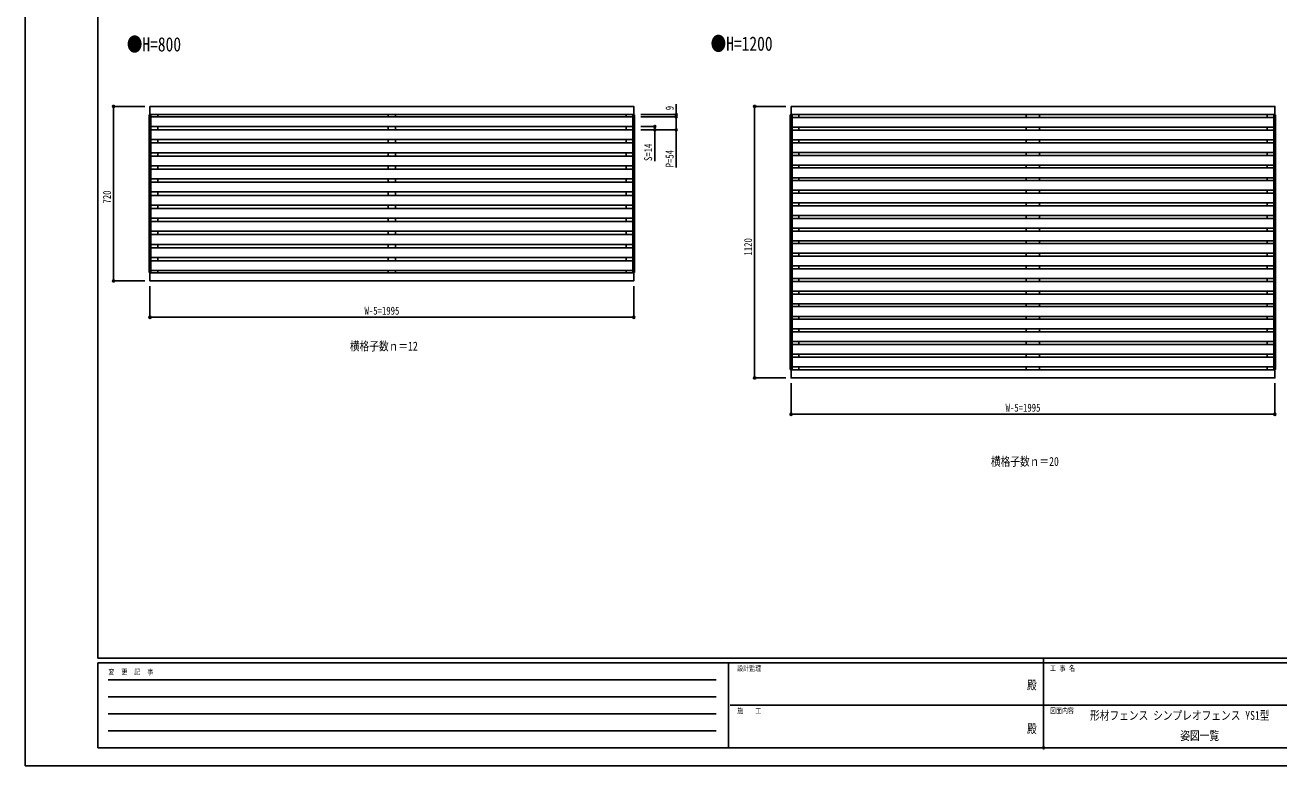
# Model space of a CAD drawing. Units: millimetres, scale not verified. Extents: x -4205 to 4205, y -2970 to 2970.
# Drawn here: x -4205 to 965, y -2970 to 85 of the extents above; entities that cross this region are included whole.
import ezdxf
from ezdxf.enums import TextEntityAlignment as Align

# ---------------------------------------------------------------- set-up
doc = ezdxf.new("R2010")
doc.units = ezdxf.units.MM
doc.header["$LTSCALE"] = 16
doc.header["$PDMODE"] = 32
doc.header["$PDSIZE"] = 8
for name, color, linetype in [('0-1_USER1', 3, 'Continuous'), ('0-2_YKK_A1', 4, 'Continuous'), ('0-3_YKK_D', 6, 'Continuous'), ('0-4_YKK_ZWAK', 7, 'Continuous')]:
    doc.layers.add(name, color=color, linetype=linetype)
doc.styles.add('ＭＳ ゴシック', font='')
doc.styles.get('ＭＳ ゴシック').set_extended_font_data('MS Gothic')

msp = doc.modelspace()

# ---------------------------------------------------------------- linework, layer by layer
at = {"layer": '0-2_YKK_A1'}
for p, q in [((-3693.17, -284.38), (-3685.97, -284.38)), ((-3693.17, -284.38), (-3693.17, -935.38)), ((-3690.97, -284.38), (-3690.97, -935.38)), ((-3687.97, -283.88), (-3687.97, -284.38)), ((-1698.97, -292.88), (-3685.97, -292.88)), ((-3657.97, -292.88), (-3657.97, -283.88)), ((-2707.47, -292.88), (-2707.47, -283.88)), ((-2677.47, -292.88), (-2677.47, -283.88)), ((-1726.97, -292.88), (-1726.97, -283.88)), ((-1691.77, -284.38), (-1698.97, -284.38)), ((-1696.97, -283.88), (-1696.97, -284.38)), ((-1693.97, -284.38), (-1693.97, -935.38)), ((-1691.77, -284.38), (-1691.77, -935.38)), ((-1049.81, -284.38), (-1042.61, -284.38)), ((-1049.81, -284.38), (-1049.81, -1335.38)), ((-1047.61, -284.38), (-1047.61, -1335.38)), ((-1044.61, -283.88), (-1044.61, -284.38)), ((944.39, -295.88), (-1042.61, -295.88)), ((-1014.61, -295.88), (-1014.61, -283.88)), ((-76.61, -295.88), (-76.61, -283.88)), ((-21.61, -295.88), (-21.61, -283.88)), ((916.39, -295.88), (916.39, -283.88)), ((951.59, -284.38), (944.39, -284.38)), ((946.39, -283.88), (946.39, -284.38)), ((949.39, -284.38), (949.39, -1335.38)), ((951.59, -284.38), (951.59, -1335.38)), ((-1698.97, -332.88), (-3685.97, -332.88)), ((-1698.97, -346.88), (-3685.97, -346.88)), ((-3657.97, -346.88), (-3657.97, -332.88)), ((-2707.47, -346.88), (-2707.47, -332.88)), ((-2677.47, -346.88), (-2677.47, -332.88)), ((-1726.97, -346.88), (-1726.97, -332.88)), ((944.39, -335.88), (-1042.61, -335.88)), ((944.39, -347.88), (-1042.61, -347.88)), ((-1014.61, -347.88), (-1014.61, -335.88)), ((-76.61, -347.88), (-76.61, -335.88)), ((-21.61, -347.88), (-21.61, -335.88)), ((916.39, -347.88), (916.39, -335.88)), ((-1698.97, -386.88), (-3685.97, -386.88)), ((-1698.97, -400.88), (-3685.97, -400.88)), ((-3657.97, -400.88), (-3657.97, -386.88)), ((-2707.47, -400.88), (-2707.47, -386.88)), ((-2677.47, -400.88), (-2677.47, -386.88)), ((-1726.97, -400.88), (-1726.97, -386.88)), ((944.39, -387.88), (-1042.61, -387.88)), ((944.39, -399.88), (-1042.61, -399.88)), ((-1014.61, -399.88), (-1014.61, -387.88)), ((-76.61, -399.88), (-76.61, -387.88)), ((-21.61, -399.88), (-21.61, -387.88)), ((916.39, -399.88), (916.39, -387.88)), ((-1698.97, -440.88), (-3685.97, -440.88)), ((-1698.97, -454.88), (-3685.97, -454.88)), ((-3657.97, -454.88), (-3657.97, -440.88)), ((-2707.47, -454.88), (-2707.47, -440.88)), ((-2677.47, -454.88), (-2677.47, -440.88)), ((-1726.97, -454.88), (-1726.97, -440.88)), ((944.39, -439.88), (-1042.61, -439.88)), ((944.39, -451.88), (-1042.61, -451.88)), ((-1014.61, -451.88), (-1014.61, -439.88)), ((-76.61, -451.88), (-76.61, -439.88)), ((-21.61, -451.88), (-21.61, -439.88)), ((916.39, -451.88), (916.39, -439.88)), ((-1698.97, -494.88), (-3685.97, -494.88)), ((-1698.97, -508.88), (-3685.97, -508.88)), ((-3657.97, -508.88), (-3657.97, -494.88)), ((-2707.47, -508.88), (-2707.47, -494.88)), ((-2677.47, -508.88), (-2677.47, -494.88)), ((-1726.97, -508.88), (-1726.97, -494.88)), ((944.39, -491.88), (-1042.61, -491.88)), ((944.39, -503.88), (-1042.61, -503.88)), ((-1014.61, -503.88), (-1014.61, -491.88)), ((-76.61, -503.88), (-76.61, -491.88)), ((-21.61, -503.88), (-21.61, -491.88)), ((916.39, -503.88), (916.39, -491.88)), ((-1698.97, -548.88), (-3685.97, -548.88)), ((-1698.97, -562.88), (-3685.97, -562.88)), ((-3657.97, -562.88), (-3657.97, -548.88)), ((-2707.47, -562.88), (-2707.47, -548.88)), ((-2677.47, -562.88), (-2677.47, -548.88)), ((-1726.97, -562.88), (-1726.97, -548.88)), ((944.39, -543.88), (-1042.61, -543.88)), ((944.39, -555.88), (-1042.61, -555.88)), ((-1014.61, -555.88), (-1014.61, -543.88)), ((-76.61, -555.88), (-76.61, -543.88)), ((-21.61, -555.88), (-21.61, -543.88)), ((916.39, -555.88), (916.39, -543.88)), ((-1698.97, -602.88), (-3685.97, -602.88)), ((-1698.97, -616.88), (-3685.97, -616.88)), ((-3657.97, -616.88), (-3657.97, -602.88)), ((-2707.47, -616.88), (-2707.47, -602.88)), ((-2677.47, -616.88), (-2677.47, -602.88)), ((-1726.97, -616.88), (-1726.97, -602.88)), ((944.39, -595.88), (-1042.61, -595.88)), ((944.39, -607.88), (-1042.61, -607.88)), ((-1014.61, -607.88), (-1014.61, -595.88)), ((-76.61, -607.88), (-76.61, -595.88)), ((-21.61, -607.88), (-21.61, -595.88)), ((916.39, -607.88), (916.39, -595.88)), ((-1698.97, -656.88), (-3685.97, -656.88)), ((-1698.97, -670.88), (-3685.97, -670.88)), ((-3657.97, -670.88), (-3657.97, -656.88)), ((-2707.47, -670.88), (-2707.47, -656.88)), ((-2677.47, -670.88), (-2677.47, -656.88)), ((-1726.97, -670.88), (-1726.97, -656.88)), ((944.39, -647.88), (-1042.61, -647.88)), ((944.39, -659.88), (-1042.61, -659.88)), ((-1014.61, -659.88), (-1014.61, -647.88)), ((-76.61, -659.88), (-76.61, -647.88)), ((-21.61, -659.88), (-21.61, -647.88)), ((916.39, -659.88), (916.39, -647.88)), ((-1698.97, -710.88), (-3685.97, -710.88)), ((-3657.97, -724.88), (-3657.97, -710.88)), ((-2707.47, -724.88), (-2707.47, -710.88)), ((-2677.47, -724.88), (-2677.47, -710.88)), ((-1726.97, -724.88), (-1726.97, -710.88)), ((944.39, -699.88), (-1042.61, -699.88)), ((944.39, -711.88), (-1042.61, -711.88)), ((-1014.61, -711.88), (-1014.61, -699.88)), ((-76.61, -711.88), (-76.61, -699.88)), ((-21.61, -711.88), (-21.61, -699.88)), ((916.39, -711.88), (916.39, -699.88)), ((-1698.97, -724.88), (-3685.97, -724.88)), ((-1698.97, -764.88), (-3685.97, -764.88)), ((-3657.97, -778.88), (-3657.97, -764.88)), ((-2707.47, -778.88), (-2707.47, -764.88)), ((-2677.47, -778.88), (-2677.47, -764.88)), ((-1726.97, -778.88), (-1726.97, -764.88)), ((944.39, -751.88), (-1042.61, -751.88)), ((944.39, -763.88), (-1042.61, -763.88)), ((-1014.61, -763.88), (-1014.61, -751.88)), ((-76.61, -763.88), (-76.61, -751.88)), ((-21.61, -763.88), (-21.61, -751.88)), ((916.39, -763.88), (916.39, -751.88)), ((-1698.97, -778.88), (-3685.97, -778.88)), ((-1698.97, -818.88), (-3685.97, -818.88)), ((-3657.97, -832.88), (-3657.97, -818.88)), ((-2707.47, -832.88), (-2707.47, -818.88)), ((-2677.47, -832.88), (-2677.47, -818.88)), ((-1726.97, -832.88), (-1726.97, -818.88)), ((944.39, -803.88), (-1042.61, -803.88)), ((944.39, -815.88), (-1042.61, -815.88)), ((-1014.61, -815.88), (-1014.61, -803.88)), ((-76.61, -815.88), (-76.61, -803.88)), ((-21.61, -815.88), (-21.61, -803.88)), ((916.39, -815.88), (916.39, -803.88)), ((-1698.97, -832.88), (-3685.97, -832.88)), ((-1698.97, -872.88), (-3685.97, -872.88)), ((-3657.97, -886.88), (-3657.97, -872.88)), ((-2707.47, -886.88), (-2707.47, -872.88)), ((-2677.47, -886.88), (-2677.47, -872.88)), ((-1726.97, -886.88), (-1726.97, -872.88)), ((944.39, -855.88), (-1042.61, -855.88)), ((944.39, -867.88), (-1042.61, -867.88)), ((-1014.61, -867.88), (-1014.61, -855.88)), ((-76.61, -867.88), (-76.61, -855.88)), ((-21.61, -867.88), (-21.61, -855.88)), ((916.39, -867.88), (916.39, -855.88)), ((-1698.97, -886.88), (-3685.97, -886.88)), ((-1698.97, -926.88), (-3685.97, -926.88)), ((-3657.97, -935.88), (-3657.97, -926.88)), ((-2707.47, -935.88), (-2707.47, -926.88)), ((-2677.47, -935.88), (-2677.47, -926.88)), ((-1726.97, -935.88), (-1726.97, -926.88)), ((944.39, -907.88), (-1042.61, -907.88)), ((944.39, -919.88), (-1042.61, -919.88)), ((-1014.61, -919.88), (-1014.61, -907.88)), ((-76.61, -919.88), (-76.61, -907.88)), ((-21.61, -919.88), (-21.61, -907.88)), ((916.39, -919.88), (916.39, -907.88)), ((-3687.97, -935.38), (-3687.97, -935.88)), ((-1696.97, -935.38), (-1696.97, -935.88)), ((944.39, -959.88), (-1042.61, -959.88)), ((944.39, -971.88), (-1042.61, -971.88)), ((-1014.61, -971.88), (-1014.61, -959.88)), ((-76.61, -971.88), (-76.61, -959.88)), ((-21.61, -971.88), (-21.61, -959.88)), ((916.39, -971.88), (916.39, -959.88)), ((944.39, -1011.88), (-1042.61, -1011.88)), ((944.39, -1023.88), (-1042.61, -1023.88)), ((-1014.61, -1023.88), (-1014.61, -1011.88)), ((-76.61, -1023.88), (-76.61, -1011.88)), ((-21.61, -1023.88), (-21.61, -1011.88)), ((916.39, -1023.88), (916.39, -1011.88)), ((944.39, -1063.88), (-1042.61, -1063.88)), ((944.39, -1075.88), (-1042.61, -1075.88)), ((-1014.61, -1075.88), (-1014.61, -1063.88)), ((-76.61, -1075.88), (-76.61, -1063.88)), ((-21.61, -1075.88), (-21.61, -1063.88)), ((916.39, -1075.88), (916.39, -1063.88)), ((944.39, -1115.88), (-1042.61, -1115.88)), ((944.39, -1127.88), (-1042.61, -1127.88)), ((-1014.61, -1127.88), (-1014.61, -1115.88)), ((-76.61, -1127.88), (-76.61, -1115.88)), ((-21.61, -1127.88), (-21.61, -1115.88)), ((916.39, -1127.88), (916.39, -1115.88)), ((944.39, -1167.88), (-1042.61, -1167.88)), ((944.39, -1179.88), (-1042.61, -1179.88)), ((-1014.61, -1179.88), (-1014.61, -1167.88)), ((-76.61, -1179.88), (-76.61, -1167.88)), ((-21.61, -1179.88), (-21.61, -1167.88)), ((916.39, -1179.88), (916.39, -1167.88)), ((944.39, -1219.88), (-1042.61, -1219.88)), ((944.39, -1231.88), (-1042.61, -1231.88)), ((-1014.61, -1231.88), (-1014.61, -1219.88)), ((-76.61, -1231.88), (-76.61, -1219.88)), ((-21.61, -1231.88), (-21.61, -1219.88)), ((916.39, -1231.88), (916.39, -1219.88)), ((944.39, -1271.88), (-1042.61, -1271.88)), ((944.39, -1283.88), (-1042.61, -1283.88)), ((-1014.61, -1283.88), (-1014.61, -1271.88)), ((-76.61, -1283.88), (-76.61, -1271.88)), ((-21.61, -1283.88), (-21.61, -1271.88)), ((916.39, -1283.88), (916.39, -1271.88)), ((-1044.61, -1335.38), (-1044.61, -1335.88)), ((944.39, -1323.88), (-1042.61, -1323.88)), ((-1014.61, -1335.88), (-1014.61, -1323.88)), ((-76.61, -1335.88), (-76.61, -1323.88)), ((-21.61, -1335.88), (-21.61, -1323.88)), ((916.39, -1335.88), (916.39, -1323.88)), ((946.39, -1335.38), (946.39, -1335.88))]:
    msp.add_line(p, q, dxfattribs=at)
for points in [[(-3689.97, -249.88), (-1694.97, -249.88), (-1694.97, -283.88), (-3689.97, -283.88)], [(-1046.61, -249.88), (948.39, -249.88), (948.39, -283.88), (-1046.61, -283.88)], [(-3689.97, -935.88), (-1694.97, -935.88), (-1694.97, -969.88), (-3689.97, -969.88)], [(-1046.61, -1335.88), (948.39, -1335.88), (948.39, -1369.88), (-1046.61, -1369.88)]]:
    msp.add_lwpolyline(points, close=True, dxfattribs=at)
for points in [[(-3685.97, -284.38), (-3685.97, -935.38), (-3693.17, -935.38)], [(-1698.97, -284.38), (-1698.97, -935.38), (-1691.77, -935.38)], [(-1042.61, -284.38), (-1042.61, -1335.38), (-1049.81, -1335.38)], [(944.39, -284.38), (944.39, -1335.38), (951.59, -1335.38)]]:
    msp.add_lwpolyline(points, dxfattribs=at)
at = {"layer": '0-3_YKK_D'}
for p, q in [((-3710.97, -249.88), (-3840.97, -249.88)), ((-3839.97, -249.88), (-3839.97, -969.88)), ((-1067.64, -249.88), (-1197.61, -249.88)), ((-1196.61, -249.88), (-1196.61, -1369.88)), ((-1665.77, -283.88), (-1518.97, -283.88)), ((-1665.77, -292.88), (-1518.97, -292.88)), ((-1665.77, -292.88), (-1518.97, -292.88)), ((-1665.77, -332.88), (-1607.47, -332.88)), ((-1665.77, -346.88), (-1518.97, -346.88)), ((-1665.77, -346.88), (-1607.47, -346.88)), ((-3710.97, -969.88), (-3840.97, -969.88)), ((-3689.97, -990.88), (-3689.97, -1120.88)), ((-1694.97, -990.88), (-1694.97, -1120.88)), ((-3689.97, -1119.88), (-1694.97, -1119.88)), ((-1067.61, -1369.88), (-1197.61, -1369.88)), ((-1046.61, -1390.88), (-1046.61, -1520.88)), ((948.39, -1390.88), (948.39, -1520.88)), ((-1046.61, -1519.88), (948.39, -1519.88))]:
    msp.add_line(p, q, dxfattribs=at)
for points in [[(-1519.97, -292.88), (-1519.97, -283.88), (-1519.97, -240.88)], [(-1519.97, -292.88), (-1519.97, -346.88), (-1519.97, -502.28)], [(-1608.47, -332.88), (-1608.47, -346.88), (-1608.47, -476.28)]]:
    msp.add_lwpolyline(points, dxfattribs=at)
for centre in [(-3839.97, -249.88), (-1196.61, -249.88), (-1519.97, -283.88), (-1519.97, -292.88), (-1519.97, -292.88), (-1608.47, -332.88), (-1608.47, -346.88), (-1519.97, -346.88), (-3839.97, -969.88), (-3689.97, -1119.88), (-1694.97, -1119.88), (-1196.61, -1369.88), (-1046.61, -1519.88), (948.39, -1519.88)]:
    msp.add_circle(centre, 4.25, dxfattribs=at)
at = {"layer": '0-4_YKK_ZWAK'}
for p, q in [((-3904.98, -2525), (-3904.98, 2775)), ((3895.02, -2525), (-3904.98, -2525)), ((-4.98, -2525), (-4.98, -2895)), ((-1304.98, -2545), (-3904.98, -2545)), ((-3904.98, -2895), (-3904.98, -2545)), ((-1304.98, -2545), (-1304.98, -2895)), ((-4.98, -2545), (-1304.98, -2545)), ((1295.02, -2545), (-4.98, -2545)), ((-3862.48, -2615), (-1354.98, -2615)), ((-3862.48, -2685), (-1354.98, -2685)), ((-1297.48, -2720), (-4.98, -2720)), ((-4.98, -2720), (1295.02, -2720)), ((-3862.48, -2755), (-1354.98, -2755)), ((-3862.48, -2825), (-1354.98, -2825)), ((-3904.98, -2895), (-1304.98, -2895)), ((-1304.98, -2895), (-4.98, -2895)), ((-4.98, -2895), (1295.02, -2895))]:
    msp.add_line(p, q, dxfattribs=at)
msp.add_lwpolyline([(-4205, -2970), (4205, -2970), (4205, 2970), (-4205, 2970)], close=True, dxfattribs=at)
msp.add_point((-4.98, -2895), dxfattribs=at)

# ---------------------------------------------------------------- texts
at = {"layer": '0-1_USER1', "style": 'ＭＳ ゴシック', "width": 0.8}
for s, height, p in [('●H=800', 58.65, (-3785.33, -40.83)), ('●H=1200', 58.65, (-1378.11, -38.07)), ('横格子数ｎ＝12', 36.66, (-2865.8, -1267.76)), ('横格子数ｎ＝20', 36.66, (-222.44, -1743.53)), ('形材フェンス シンプレオフェンス YS1型', 36.66, (186.35, -2790.83)), (' 姿図一覧', 36.66, (538.35, -2874.17))]:
    msp.add_text(s, height=height, dxfattribs=at).set_placement(p, align=Align.BOTTOM_LEFT)
at = {"layer": '0-3_YKK_D', "style": 'ＭＳ ゴシック', "width": 0.8}
for s, p in [('9', (-1520.97, -265.88)), ('S=14', (-1609.47, -475.28)), ('P=54', (-1520.97, -501.28)), ('720', (-3840.97, -650.68)), ('1120', (-1197.61, -865.08))]:
    msp.add_text(s, height=32.99, rotation=90, dxfattribs=at).set_placement(p, align=Align.BOTTOM_LEFT)
for p in [(-2805.27, -1118.88), (-161.91, -1518.88)]:
    msp.add_text('W-5=1995', height=32.99, dxfattribs=at).set_placement(p, align=Align.BOTTOM_LEFT)
at = {"layer": '0-4_YKK_ZWAK', "style": 'ＭＳ ゴシック', "width": 0.8}
for s, height, p in [('変  更  記  事', 21.99, (-3861.31, -2600)), ('設計監理', 21.99, (-1268.31, -2585)), ('工 事 名', 21.99, (21.27, -2585)), ('殿', 36.66, (-73.67, -2665.83)), ('施\u3000\u3000工', 21.99, (-1268.31, -2760)), ('図面内容', 21.99, (21.27, -2760)), ('殿', 36.66, (-73.67, -2845.83))]:
    msp.add_text(s, height=height, dxfattribs=at).set_placement(p, align=Align.BOTTOM_LEFT)

doc.saveas('drawing.dxf')
